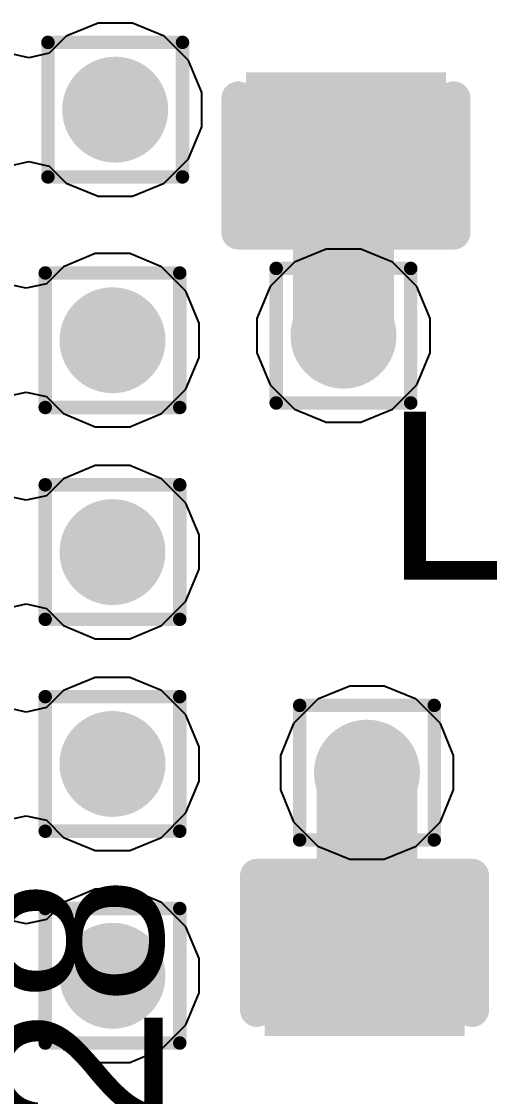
# Model space of a CAD drawing. Header units: inches. Extents: x -12 to 5355, y -7 to 5366.
# Drawn here: x 10.389 to 12.156, y 2.519 to 6.578 of the extents above; entities that cross this region are included whole.
import ezdxf

# ---------------------------------------------------------------- set-up
doc = ezdxf.new("R2010")
doc.units = ezdxf.units.IN
for name, color, linetype in [('BOTTOM LAYER', 5, 'Continuous'), ('Drill Drawing', 1, 'Continuous'), ('GROUND1', 16, 'Continuous'), ('GROUND2', 156, 'Continuous'), ('POWER', 76, 'Continuous'), ('SIGNAL', 90, 'Continuous'), ('TOP LAYER', 1, 'Continuous'), ('Top Overlay', 2, 'Continuous'), ('Top Paste', 8, 'Continuous'), ('Top Solder', 216, 'Continuous'), ('Via Holes', 16, 'Continuous')]:
    doc.layers.add(name, color=color, linetype=linetype)
doc.styles.add('Arial', font='', dxfattribs={"height": 0.2})
doc.styles.get('Arial').set_extended_font_data('Arial')

# ---------------------------------------------------------------- blocks, each defined once
blk = doc.blocks.new('C___0402_88')
at = {"layer": 'TOP LAYER'}
for points in [[(-0.6985, -0.3175), (-0.6985, 0.3175), (-0.2413, 0.3175), (-0.2413, -0.3175)], [(0.2413, -0.3175), (0.2413, 0.3175), (0.6985, 0.3175), (0.6985, -0.3175)]]:
    blk.add_hatch(color=1, dxfattribs=at).paths.add_polyline_path(points)
at = {"layer": 'Top Paste'}
for points in [[(-0.6985, -0.3175), (-0.6985, 0.3175), (-0.2413, 0.3175), (-0.2413, -0.3175)], [(0.2413, -0.3175), (0.2413, 0.3175), (0.6985, 0.3175), (0.6985, -0.3175)]]:
    blk.add_hatch(color=8, dxfattribs=at).paths.add_polyline_path(points)
at = {"layer": 'Top Solder'}
for points in [[(-0.7585, -0.3775), (-0.7585, 0.3775), (-0.1813, 0.3775), (-0.1813, -0.3775)], [(0.1813, -0.3775), (0.1813, 0.3775), (0.7585, 0.3775), (0.7585, -0.3775)]]:
    blk.add_hatch(color=216, dxfattribs=at).paths.add_polyline_path(points)
at = {"layer": 'Top Overlay'}
for points in [[(-0.7874, 0.4064, 0.127, 0.127, 0), (-0.7874, -0.4064, 0.127, 0.127, 0)], [(-0.7874, 0.4064, 0.127, 0.127, 0), (-0.2794, 0.4064, 0.127, 0.127, 0)], [(0.2794, 0.4064, 0.127, 0.127, 0), (0.7874, 0.4064, 0.127, 0.127, 0)], [(0.7874, 0.4064, 0.127, 0.127, 0), (0.7874, -0.4064, 0.127, 0.127, 0)], [(-0.7874, -0.4064, 0.127, 0.127, 0), (-0.2794, -0.4064, 0.127, 0.127, 0)], [(0.2794, -0.4064, 0.127, 0.127, 0), (0.7874, -0.4064, 0.127, 0.127, 0)]]:
    blk.add_lwpolyline(points, format="xyseb", dxfattribs=at)
for points in [[(-0.8191, 0.4064, 0.0635, 0.0635, 1), (-0.7556, 0.4064, 0.0635, 0.0635, 1)], [(-0.8191, 0.4064, 0.0635, 0.0635, 1), (-0.7556, 0.4064, 0.0635, 0.0635, 1)], [(-0.3111, 0.4064, 0.0635, 0.0635, 1), (-0.2477, 0.4064, 0.0635, 0.0635, 1)], [(0.2477, 0.4064, 0.0635, 0.0635, 1), (0.3111, 0.4064, 0.0635, 0.0635, 1)], [(0.7556, 0.4064, 0.0635, 0.0635, 1), (0.8191, 0.4064, 0.0635, 0.0635, 1)], [(0.7556, 0.4064, 0.0635, 0.0635, 1), (0.8191, 0.4064, 0.0635, 0.0635, 1)], [(-0.8191, -0.4064, 0.0635, 0.0635, 1), (-0.7556, -0.4064, 0.0635, 0.0635, 1)], [(-0.8191, -0.4064, 0.0635, 0.0635, 1), (-0.7556, -0.4064, 0.0635, 0.0635, 1)], [(-0.3111, -0.4064, 0.0635, 0.0635, 1), (-0.2477, -0.4064, 0.0635, 0.0635, 1)], [(0.2477, -0.4064, 0.0635, 0.0635, 1), (0.3111, -0.4064, 0.0635, 0.0635, 1)], [(0.7556, -0.4064, 0.0635, 0.0635, 1), (0.8191, -0.4064, 0.0635, 0.0635, 1)], [(0.7556, -0.4064, 0.0635, 0.0635, 1), (0.8191, -0.4064, 0.0635, 0.0635, 1)]]:
    blk.add_lwpolyline(points, format="xyseb", close=True, dxfattribs=at)
blk = doc.blocks.new('C___0402_127')
at = {"layer": 'TOP LAYER'}
for points in [[(-0.6985, -0.3175), (-0.6985, 0.3175), (-0.2413, 0.3175), (-0.2413, -0.3175)], [(0.2413, -0.3175), (0.2413, 0.3175), (0.6985, 0.3175), (0.6985, -0.3175)]]:
    blk.add_hatch(color=1, dxfattribs=at).paths.add_polyline_path(points)
at = {"layer": 'Top Paste'}
for points in [[(-0.6985, -0.3175), (-0.6985, 0.3175), (-0.2413, 0.3175), (-0.2413, -0.3175)], [(0.2413, -0.3175), (0.2413, 0.3175), (0.6985, 0.3175), (0.6985, -0.3175)]]:
    blk.add_hatch(color=8, dxfattribs=at).paths.add_polyline_path(points)
at = {"layer": 'Top Solder'}
for points in [[(-0.7585, -0.3775), (-0.7585, 0.3775), (-0.1813, 0.3775), (-0.1813, -0.3775)], [(0.1813, -0.3775), (0.1813, 0.3775), (0.7585, 0.3775), (0.7585, -0.3775)]]:
    blk.add_hatch(color=216, dxfattribs=at).paths.add_polyline_path(points)
at = {"layer": 'Top Overlay'}
for points in [[(-0.7874, 0.4064, 0.127, 0.127, 0), (-0.7874, -0.4064, 0.127, 0.127, 0)], [(-0.7874, 0.4064, 0.127, 0.127, 0), (-0.2794, 0.4064, 0.127, 0.127, 0)], [(0.2794, 0.4064, 0.127, 0.127, 0), (0.7874, 0.4064, 0.127, 0.127, 0)], [(0.7874, 0.4064, 0.127, 0.127, 0), (0.7874, -0.4064, 0.127, 0.127, 0)], [(-0.7874, -0.4064, 0.127, 0.127, 0), (-0.2794, -0.4064, 0.127, 0.127, 0)], [(0.2794, -0.4064, 0.127, 0.127, 0), (0.7874, -0.4064, 0.127, 0.127, 0)]]:
    blk.add_lwpolyline(points, format="xyseb", dxfattribs=at)
for points in [[(-0.8191, 0.4064, 0.0635, 0.0635, 1), (-0.7556, 0.4064, 0.0635, 0.0635, 1)], [(-0.8191, 0.4064, 0.0635, 0.0635, 1), (-0.7556, 0.4064, 0.0635, 0.0635, 1)], [(-0.3111, 0.4064, 0.0635, 0.0635, 1), (-0.2477, 0.4064, 0.0635, 0.0635, 1)], [(0.2477, 0.4064, 0.0635, 0.0635, 1), (0.3111, 0.4064, 0.0635, 0.0635, 1)], [(0.7556, 0.4064, 0.0635, 0.0635, 1), (0.8191, 0.4064, 0.0635, 0.0635, 1)], [(0.7556, 0.4064, 0.0635, 0.0635, 1), (0.8191, 0.4064, 0.0635, 0.0635, 1)], [(-0.8191, -0.4064, 0.0635, 0.0635, 1), (-0.7556, -0.4064, 0.0635, 0.0635, 1)], [(-0.8191, -0.4064, 0.0635, 0.0635, 1), (-0.7556, -0.4064, 0.0635, 0.0635, 1)], [(-0.3111, -0.4064, 0.0635, 0.0635, 1), (-0.2477, -0.4064, 0.0635, 0.0635, 1)], [(0.2477, -0.4064, 0.0635, 0.0635, 1), (0.3111, -0.4064, 0.0635, 0.0635, 1)], [(0.7556, -0.4064, 0.0635, 0.0635, 1), (0.8191, -0.4064, 0.0635, 0.0635, 1)], [(0.7556, -0.4064, 0.0635, 0.0635, 1), (0.8191, -0.4064, 0.0635, 0.0635, 1)]]:
    blk.add_lwpolyline(points, format="xyseb", close=True, dxfattribs=at)

msp = doc.modelspace()

# ---------------------------------------------------------------- hatches: boundary and pattern name
at = {"layer": 'BOTTOM LAYER'}
h = msp.add_hatch(color=5, dxfattribs=at)
edge = h.paths.add_edge_path()
edge.add_arc((10.7428, 6.2454), 0.2, 0, 360)
h = msp.add_hatch(color=5, dxfattribs=at)
edge = h.paths.add_edge_path()
edge.add_arc((10.7325, 5.3746), 0.2, 0, 360)
h = msp.add_hatch(color=5, dxfattribs=at)
edge = h.paths.add_edge_path()
edge.add_arc((11.6045, 5.3919), 0.2, 0, 360)
h = msp.add_hatch(color=5, dxfattribs=at)
edge = h.paths.add_edge_path()
edge.add_arc((10.7325, 4.5746), 0.2, 0, 360)
h = msp.add_hatch(color=5, dxfattribs=at)
edge = h.paths.add_edge_path()
edge.add_arc((10.7325, 3.7745), 0.2, 0, 360)
h = msp.add_hatch(color=5, dxfattribs=at)
edge = h.paths.add_edge_path()
edge.add_arc((11.6932, 3.7415), 0.2, 0, 360)
h = msp.add_hatch(color=5, dxfattribs=at)
edge = h.paths.add_edge_path()
edge.add_arc((10.7325, 2.9745), 0.2, 0, 360)
at = {"layer": 'GROUND1'}
h = msp.add_hatch(color=16, dxfattribs=at)
edge = h.paths.add_edge_path()
edge.add_arc((10.7428, 6.2454), 0.2, 0, 360)
h = msp.add_hatch(color=16, dxfattribs=at)
edge = h.paths.add_edge_path()
edge.add_arc((10.7325, 5.3746), 0.2, 0, 360)
h = msp.add_hatch(color=16, dxfattribs=at)
edge = h.paths.add_edge_path()
edge.add_arc((11.6045, 5.3919), 0.2, 0, 360)
h = msp.add_hatch(color=16, dxfattribs=at)
edge = h.paths.add_edge_path()
edge.add_arc((10.7325, 4.5746), 0.2, 0, 360)
h = msp.add_hatch(color=16, dxfattribs=at)
edge = h.paths.add_edge_path()
edge.add_arc((10.7325, 3.7745), 0.2, 0, 360)
h = msp.add_hatch(color=16, dxfattribs=at)
edge = h.paths.add_edge_path()
edge.add_arc((11.6932, 3.7415), 0.2, 0, 360)
h = msp.add_hatch(color=16, dxfattribs=at)
edge = h.paths.add_edge_path()
edge.add_arc((10.7325, 2.9745), 0.2, 0, 360)
at = {"layer": 'GROUND2'}
h = msp.add_hatch(color=156, dxfattribs=at)
edge = h.paths.add_edge_path()
edge.add_arc((10.7428, 6.2454), 0.2, 0, 360)
h = msp.add_hatch(color=156, dxfattribs=at)
edge = h.paths.add_edge_path()
edge.add_arc((10.7325, 5.3746), 0.2, 0, 360)
h = msp.add_hatch(color=156, dxfattribs=at)
edge = h.paths.add_edge_path()
edge.add_arc((11.6045, 5.3919), 0.2, 0, 360)
h = msp.add_hatch(color=156, dxfattribs=at)
edge = h.paths.add_edge_path()
edge.add_arc((10.7325, 4.5746), 0.2, 0, 360)
h = msp.add_hatch(color=156, dxfattribs=at)
edge = h.paths.add_edge_path()
edge.add_arc((10.7325, 3.7745), 0.2, 0, 360)
h = msp.add_hatch(color=156, dxfattribs=at)
edge = h.paths.add_edge_path()
edge.add_arc((11.6932, 3.7415), 0.2, 0, 360)
h = msp.add_hatch(color=156, dxfattribs=at)
edge = h.paths.add_edge_path()
edge.add_arc((10.7325, 2.9745), 0.2, 0, 360)
at = {"layer": 'POWER'}
h = msp.add_hatch(color=76, dxfattribs=at)
edge = h.paths.add_edge_path()
edge.add_arc((10.7428, 6.2454), 0.2, 0, 360)
h = msp.add_hatch(color=76, dxfattribs=at)
edge = h.paths.add_edge_path()
edge.add_arc((10.7325, 5.3746), 0.2, 0, 360)
h = msp.add_hatch(color=76, dxfattribs=at)
edge = h.paths.add_edge_path()
edge.add_arc((11.6045, 5.3919), 0.2, 0, 360)
h = msp.add_hatch(color=76, dxfattribs=at)
edge = h.paths.add_edge_path()
edge.add_arc((10.7325, 4.5746), 0.2, 0, 360)
h = msp.add_hatch(color=76, dxfattribs=at)
edge = h.paths.add_edge_path()
edge.add_arc((10.7325, 3.7745), 0.2, 0, 360)
h = msp.add_hatch(color=76, dxfattribs=at)
edge = h.paths.add_edge_path()
edge.add_arc((11.6932, 3.7415), 0.2, 0, 360)
h = msp.add_hatch(color=76, dxfattribs=at)
edge = h.paths.add_edge_path()
edge.add_arc((10.7325, 2.9745), 0.2, 0, 360)
at = {"layer": 'SIGNAL'}
h = msp.add_hatch(color=90, dxfattribs=at)
edge = h.paths.add_edge_path()
edge.add_arc((10.7428, 6.2454), 0.2, 0, 360)
h = msp.add_hatch(color=90, dxfattribs=at)
edge = h.paths.add_edge_path()
edge.add_arc((10.7325, 5.3746), 0.2, 0, 360)
h = msp.add_hatch(color=90, dxfattribs=at)
edge = h.paths.add_edge_path()
edge.add_arc((11.6045, 5.3919), 0.2, 0, 360)
h = msp.add_hatch(color=90, dxfattribs=at)
edge = h.paths.add_edge_path()
edge.add_arc((10.7325, 4.5746), 0.2, 0, 360)
h = msp.add_hatch(color=90, dxfattribs=at)
edge = h.paths.add_edge_path()
edge.add_arc((10.7325, 3.7745), 0.2, 0, 360)
h = msp.add_hatch(color=90, dxfattribs=at)
edge = h.paths.add_edge_path()
edge.add_arc((11.6932, 3.7415), 0.2, 0, 360)
h = msp.add_hatch(color=90, dxfattribs=at)
edge = h.paths.add_edge_path()
edge.add_arc((10.7325, 2.9745), 0.2, 0, 360)
at = {"layer": 'TOP LAYER'}
h = msp.add_hatch(color=1, dxfattribs=at)
edge = h.paths.add_edge_path()
edge.add_arc((10.7428, 6.2454), 0.2, 0, 360)
h = msp.add_hatch(color=1, dxfattribs=at)
edge = h.paths.add_edge_path()
edge.add_arc((10.7325, 5.3746), 0.2, 0, 360)
h = msp.add_hatch(color=1, dxfattribs=at)
edge = h.paths.add_edge_path()
edge.add_arc((11.6045, 5.3919), 0.2, 0, 360)
h = msp.add_hatch(color=1, dxfattribs=at)
edge = h.paths.add_edge_path()
edge.add_arc((10.7325, 4.5746), 0.2, 0, 360)
h = msp.add_hatch(color=1, dxfattribs=at)
edge = h.paths.add_edge_path()
edge.add_arc((10.7325, 3.7745), 0.2, 0, 360)
h = msp.add_hatch(color=1, dxfattribs=at)
edge = h.paths.add_edge_path()
edge.add_arc((11.6932, 3.7415), 0.2, 0, 360)
h = msp.add_hatch(color=1, dxfattribs=at)
edge = h.paths.add_edge_path()
edge.add_arc((10.7325, 2.9745), 0.2, 0, 360)
at = {"layer": 'Via Holes'}
h = msp.add_hatch(color=7, dxfattribs=at)
edge = h.paths.add_edge_path()
edge.add_arc((10.7428, 6.2454), 0.1, 0, 360)
h = msp.add_hatch(color=7, dxfattribs=at)
edge = h.paths.add_edge_path()
edge.add_arc((11.6045, 5.3919), 0.1, 0, 360)
h = msp.add_hatch(color=7, dxfattribs=at)
edge = h.paths.add_edge_path()
edge.add_arc((10.7325, 5.3746), 0.1, 0, 360)
h = msp.add_hatch(color=7, dxfattribs=at)
edge = h.paths.add_edge_path()
edge.add_arc((10.7325, 4.5746), 0.1, 0, 360)
h = msp.add_hatch(color=7, dxfattribs=at)
edge = h.paths.add_edge_path()
edge.add_arc((10.7325, 3.7745), 0.1, 0, 360)
h = msp.add_hatch(color=7, dxfattribs=at)
edge = h.paths.add_edge_path()
edge.add_arc((11.6932, 3.7415), 0.1, 0, 360)
h = msp.add_hatch(color=7, dxfattribs=at)
edge = h.paths.add_edge_path()
edge.add_arc((10.7325, 2.9745), 0.1, 0, 360)

# ---------------------------------------------------------------- linework, layer by layer
at = {"layer": 'Drill Drawing'}
for points in [[(10.4888, 6.4994, 0.0508, 0.0508, 0), (10.9968, 6.4994, 0.0508, 0.0508, 0)], [(10.4888, 5.9914, 0.0508, 0.0508, 0), (10.4888, 6.4994, 0.0508, 0.0508, 0)], [(10.9968, 5.9914, 0.0508, 0.0508, 0), (10.9968, 6.4994, 0.0508, 0.0508, 0)], [(10.4888, 5.9914, 0.0508, 0.0508, 0), (10.9968, 5.9914, 0.0508, 0.0508, 0)], [(10.4785, 5.6286, 0.0508, 0.0508, 0), (10.9865, 5.6286, 0.0508, 0.0508, 0)], [(10.4785, 5.1206, 0.0508, 0.0508, 0), (10.4785, 5.6286, 0.0508, 0.0508, 0)], [(10.9865, 5.1206, 0.0508, 0.0508, 0), (10.9865, 5.6286, 0.0508, 0.0508, 0)], [(11.3505, 5.6459, 0.0508, 0.0508, 0), (11.8585, 5.6459, 0.0508, 0.0508, 0)], [(11.3505, 5.1379, 0.0508, 0.0508, 0), (11.3505, 5.6459, 0.0508, 0.0508, 0)], [(11.8585, 5.1379, 0.0508, 0.0508, 0), (11.8585, 5.6459, 0.0508, 0.0508, 0)], [(11.3505, 5.1379, 0.0508, 0.0508, 0), (11.8585, 5.1379, 0.0508, 0.0508, 0)], [(10.4785, 5.1206, 0.0508, 0.0508, 0), (10.9865, 5.1206, 0.0508, 0.0508, 0)], [(10.4785, 4.8286, 0.0508, 0.0508, 0), (10.9865, 4.8286, 0.0508, 0.0508, 0)], [(10.4785, 4.3206, 0.0508, 0.0508, 0), (10.4785, 4.8286, 0.0508, 0.0508, 0)], [(10.9865, 4.3206, 0.0508, 0.0508, 0), (10.9865, 4.8286, 0.0508, 0.0508, 0)], [(10.4785, 4.3206, 0.0508, 0.0508, 0), (10.9865, 4.3206, 0.0508, 0.0508, 0)], [(10.4785, 4.0285, 0.0508, 0.0508, 0), (10.9865, 4.0285, 0.0508, 0.0508, 0)], [(10.4785, 3.5205, 0.0508, 0.0508, 0), (10.4785, 4.0285, 0.0508, 0.0508, 0)], [(10.9865, 3.5205, 0.0508, 0.0508, 0), (10.9865, 4.0285, 0.0508, 0.0508, 0)], [(11.4392, 3.9955, 0.0508, 0.0508, 0), (11.9472, 3.9955, 0.0508, 0.0508, 0)], [(11.4392, 3.4875, 0.0508, 0.0508, 0), (11.4392, 3.9955, 0.0508, 0.0508, 0)], [(11.9472, 3.4875, 0.0508, 0.0508, 0), (11.9472, 3.9955, 0.0508, 0.0508, 0)], [(10.4785, 3.5205, 0.0508, 0.0508, 0), (10.9865, 3.5205, 0.0508, 0.0508, 0)], [(11.4392, 3.4875, 0.0508, 0.0508, 0), (11.9472, 3.4875, 0.0508, 0.0508, 0)], [(10.4785, 3.2285, 0.0508, 0.0508, 0), (10.9865, 3.2285, 0.0508, 0.0508, 0)], [(10.4785, 2.7205, 0.0508, 0.0508, 0), (10.4785, 3.2285, 0.0508, 0.0508, 0)], [(10.9865, 2.7205, 0.0508, 0.0508, 0), (10.9865, 3.2285, 0.0508, 0.0508, 0)], [(10.4785, 2.7205, 0.0508, 0.0508, 0), (10.9865, 2.7205, 0.0508, 0.0508, 0)]]:
    msp.add_lwpolyline(points, format="xyseb", dxfattribs=at)
for points in [[(10.4761, 6.4994, 0.0254, 0.0254, 1), (10.5015, 6.4994, 0.0254, 0.0254, 1)], [(10.4761, 6.4994, 0.0254, 0.0254, 1), (10.5015, 6.4994, 0.0254, 0.0254, 1)], [(10.9841, 6.4994, 0.0254, 0.0254, 1), (11.0095, 6.4994, 0.0254, 0.0254, 1)], [(10.9841, 6.4994, 0.0254, 0.0254, 1), (11.0095, 6.4994, 0.0254, 0.0254, 1)], [(10.4761, 5.9914, 0.0254, 0.0254, 1), (10.5015, 5.9914, 0.0254, 0.0254, 1)], [(10.4761, 5.9914, 0.0254, 0.0254, 1), (10.5015, 5.9914, 0.0254, 0.0254, 1)], [(10.9841, 5.9914, 0.0254, 0.0254, 1), (11.0095, 5.9914, 0.0254, 0.0254, 1)], [(10.9841, 5.9914, 0.0254, 0.0254, 1), (11.0095, 5.9914, 0.0254, 0.0254, 1)], [(10.4658, 5.6286, 0.0254, 0.0254, 1), (10.4912, 5.6286, 0.0254, 0.0254, 1)], [(10.4658, 5.6286, 0.0254, 0.0254, 1), (10.4912, 5.6286, 0.0254, 0.0254, 1)], [(10.9738, 5.6286, 0.0254, 0.0254, 1), (10.9992, 5.6286, 0.0254, 0.0254, 1)], [(10.9738, 5.6286, 0.0254, 0.0254, 1), (10.9992, 5.6286, 0.0254, 0.0254, 1)], [(11.3378, 5.6459, 0.0254, 0.0254, 1), (11.3632, 5.6459, 0.0254, 0.0254, 1)], [(11.3378, 5.6459, 0.0254, 0.0254, 1), (11.3632, 5.6459, 0.0254, 0.0254, 1)], [(11.8458, 5.6459, 0.0254, 0.0254, 1), (11.8712, 5.6459, 0.0254, 0.0254, 1)], [(11.8458, 5.6459, 0.0254, 0.0254, 1), (11.8712, 5.6459, 0.0254, 0.0254, 1)], [(11.3378, 5.1379, 0.0254, 0.0254, 1), (11.3632, 5.1379, 0.0254, 0.0254, 1)], [(11.3378, 5.1379, 0.0254, 0.0254, 1), (11.3632, 5.1379, 0.0254, 0.0254, 1)], [(11.8458, 5.1379, 0.0254, 0.0254, 1), (11.8712, 5.1379, 0.0254, 0.0254, 1)], [(11.8458, 5.1379, 0.0254, 0.0254, 1), (11.8712, 5.1379, 0.0254, 0.0254, 1)], [(10.4658, 5.1206, 0.0254, 0.0254, 1), (10.4912, 5.1206, 0.0254, 0.0254, 1)], [(10.4658, 5.1206, 0.0254, 0.0254, 1), (10.4912, 5.1206, 0.0254, 0.0254, 1)], [(10.9738, 5.1206, 0.0254, 0.0254, 1), (10.9992, 5.1206, 0.0254, 0.0254, 1)], [(10.9738, 5.1206, 0.0254, 0.0254, 1), (10.9992, 5.1206, 0.0254, 0.0254, 1)], [(10.4658, 4.8286, 0.0254, 0.0254, 1), (10.4912, 4.8286, 0.0254, 0.0254, 1)], [(10.4658, 4.8286, 0.0254, 0.0254, 1), (10.4912, 4.8286, 0.0254, 0.0254, 1)], [(10.9738, 4.8286, 0.0254, 0.0254, 1), (10.9992, 4.8286, 0.0254, 0.0254, 1)], [(10.9738, 4.8286, 0.0254, 0.0254, 1), (10.9992, 4.8286, 0.0254, 0.0254, 1)], [(10.4658, 4.3206, 0.0254, 0.0254, 1), (10.4912, 4.3206, 0.0254, 0.0254, 1)], [(10.4658, 4.3206, 0.0254, 0.0254, 1), (10.4912, 4.3206, 0.0254, 0.0254, 1)], [(10.9738, 4.3206, 0.0254, 0.0254, 1), (10.9992, 4.3206, 0.0254, 0.0254, 1)], [(10.9738, 4.3206, 0.0254, 0.0254, 1), (10.9992, 4.3206, 0.0254, 0.0254, 1)], [(10.4658, 4.0285, 0.0254, 0.0254, 1), (10.4912, 4.0285, 0.0254, 0.0254, 1)], [(10.4658, 4.0285, 0.0254, 0.0254, 1), (10.4912, 4.0285, 0.0254, 0.0254, 1)], [(10.9738, 4.0285, 0.0254, 0.0254, 1), (10.9992, 4.0285, 0.0254, 0.0254, 1)], [(10.9738, 4.0285, 0.0254, 0.0254, 1), (10.9992, 4.0285, 0.0254, 0.0254, 1)], [(11.4265, 3.9955, 0.0254, 0.0254, 1), (11.4519, 3.9955, 0.0254, 0.0254, 1)], [(11.4265, 3.9955, 0.0254, 0.0254, 1), (11.4519, 3.9955, 0.0254, 0.0254, 1)], [(11.9345, 3.9955, 0.0254, 0.0254, 1), (11.9599, 3.9955, 0.0254, 0.0254, 1)], [(11.9345, 3.9955, 0.0254, 0.0254, 1), (11.9599, 3.9955, 0.0254, 0.0254, 1)], [(10.4658, 3.5205, 0.0254, 0.0254, 1), (10.4912, 3.5205, 0.0254, 0.0254, 1)], [(10.4658, 3.5205, 0.0254, 0.0254, 1), (10.4912, 3.5205, 0.0254, 0.0254, 1)], [(10.9738, 3.5205, 0.0254, 0.0254, 1), (10.9992, 3.5205, 0.0254, 0.0254, 1)], [(10.9738, 3.5205, 0.0254, 0.0254, 1), (10.9992, 3.5205, 0.0254, 0.0254, 1)], [(11.4265, 3.4875, 0.0254, 0.0254, 1), (11.4519, 3.4875, 0.0254, 0.0254, 1)], [(11.4265, 3.4875, 0.0254, 0.0254, 1), (11.4519, 3.4875, 0.0254, 0.0254, 1)], [(11.9345, 3.4875, 0.0254, 0.0254, 1), (11.9599, 3.4875, 0.0254, 0.0254, 1)], [(11.9345, 3.4875, 0.0254, 0.0254, 1), (11.9599, 3.4875, 0.0254, 0.0254, 1)], [(10.4658, 3.2285, 0.0254, 0.0254, 1), (10.4912, 3.2285, 0.0254, 0.0254, 1)], [(10.4658, 3.2285, 0.0254, 0.0254, 1), (10.4912, 3.2285, 0.0254, 0.0254, 1)], [(10.9738, 3.2285, 0.0254, 0.0254, 1), (10.9992, 3.2285, 0.0254, 0.0254, 1)], [(10.9738, 3.2285, 0.0254, 0.0254, 1), (10.9992, 3.2285, 0.0254, 0.0254, 1)], [(10.4658, 2.7205, 0.0254, 0.0254, 1), (10.4912, 2.7205, 0.0254, 0.0254, 1)], [(10.4658, 2.7205, 0.0254, 0.0254, 1), (10.4912, 2.7205, 0.0254, 0.0254, 1)], [(10.9738, 2.7205, 0.0254, 0.0254, 1), (10.9992, 2.7205, 0.0254, 0.0254, 1)], [(10.9738, 2.7205, 0.0254, 0.0254, 1), (10.9992, 2.7205, 0.0254, 0.0254, 1)]]:
    msp.add_lwpolyline(points, format="xyseb", close=True, dxfattribs=at)
at = {"layer": 'POWER'}
for p, q in [((10.6778, 6.5724), (10.5576, 6.5226)), ((10.8078, 6.5724), (10.6778, 6.5724)), ((10.928, 6.5226), (10.8078, 6.5724)), ((10.5576, 6.5226), (10.4932, 6.4583)), ((11.02, 6.4306), (10.928, 6.5226)), ((10.4164, 6.4414), (10.3396, 6.4583)), ((10.4932, 6.4583), (10.4164, 6.4414)), ((11.0698, 6.3104), (11.02, 6.4306)), ((11.0698, 6.1803), (11.0698, 6.3104)), ((11.02, 6.0602), (11.0698, 6.1803)), ((10.3396, 6.0325), (10.4164, 6.0494)), ((10.4164, 6.0494), (10.4932, 6.0325)), ((10.928, 5.9682), (11.02, 6.0602)), ((10.4932, 6.0325), (10.5576, 5.9682)), ((10.5576, 5.9682), (10.6778, 5.9184)), ((10.8078, 5.9184), (10.928, 5.9682)), ((10.6778, 5.9184), (10.8078, 5.9184)), ((10.6674, 5.7016), (10.5472, 5.6519)), ((10.7975, 5.7016), (10.6674, 5.7016)), ((10.9177, 5.6519), (10.7975, 5.7016)), ((11.5395, 5.7189), (11.4193, 5.6691)), ((11.6695, 5.7189), (11.5395, 5.7189)), ((11.7897, 5.6691), (11.6695, 5.7189)), ((10.5472, 5.6519), (10.4829, 5.5875)), ((11.0097, 5.5599), (10.9177, 5.6519)), ((11.4193, 5.6691), (11.3273, 5.5771)), ((11.8817, 5.5771), (11.7897, 5.6691)), ((10.4061, 5.5707), (10.3293, 5.5875)), ((10.4829, 5.5875), (10.4061, 5.5707)), ((11.3273, 5.5771), (11.2775, 5.457)), ((11.9315, 5.457), (11.8817, 5.5771)), ((11.0595, 5.4397), (11.0097, 5.5599)), ((11.2775, 5.457), (11.2775, 5.3269)), ((11.9315, 5.3269), (11.9315, 5.457)), ((11.0595, 5.3096), (11.0595, 5.4397)), ((11.2775, 5.3269), (11.3273, 5.2067)), ((11.8817, 5.2067), (11.9315, 5.3269)), ((11.0097, 5.1894), (11.0595, 5.3096)), ((11.3273, 5.2067), (11.4193, 5.1147)), ((11.7897, 5.1147), (11.8817, 5.2067)), ((10.3293, 5.1618), (10.4061, 5.1786)), ((10.4061, 5.1786), (10.4829, 5.1617)), ((10.4829, 5.1617), (10.5472, 5.0974)), ((10.9177, 5.0974), (11.0097, 5.1894)), ((10.5472, 5.0974), (10.6674, 5.0476)), ((10.7975, 5.0476), (10.9177, 5.0974)), ((11.4193, 5.1147), (11.5395, 5.0649)), ((11.6695, 5.0649), (11.7897, 5.1147)), ((10.6674, 5.0476), (10.7975, 5.0476)), ((11.5395, 5.0649), (11.6695, 5.0649)), ((10.6674, 4.9016), (10.5472, 4.8518)), ((10.7975, 4.9016), (10.6674, 4.9016)), ((10.9177, 4.8518), (10.7975, 4.9016)), ((10.5472, 4.8518), (10.4829, 4.7875)), ((11.0097, 4.7598), (10.9177, 4.8518)), ((10.4061, 4.7706), (10.3293, 4.7875)), ((10.4829, 4.7875), (10.4061, 4.7706)), ((11.0595, 4.6396), (11.0097, 4.7598)), ((11.0595, 4.5095), (11.0595, 4.6396)), ((11.0097, 4.3894), (11.0595, 4.5095)), ((10.9177, 4.2974), (11.0097, 4.3894)), ((10.3293, 4.3617), (10.4061, 4.3786)), ((10.4061, 4.3786), (10.4829, 4.3617)), ((10.4829, 4.3617), (10.5472, 4.2974)), ((10.5472, 4.2974), (10.6674, 4.2476)), ((10.7975, 4.2476), (10.9177, 4.2974)), ((10.6674, 4.2476), (10.7975, 4.2476)), ((10.6674, 4.1015), (10.5472, 4.0518)), ((10.7975, 4.1015), (10.6674, 4.1015)), ((10.9177, 4.0518), (10.7975, 4.1015)), ((11.6282, 4.0685), (11.508, 4.0187)), ((11.7582, 4.0685), (11.6282, 4.0685)), ((11.8784, 4.0187), (11.7582, 4.0685)), ((10.5472, 4.0518), (10.4829, 3.9874)), ((11.0097, 3.9598), (10.9177, 4.0518)), ((10.4061, 3.9706), (10.3293, 3.9874)), ((10.4829, 3.9874), (10.4061, 3.9706)), ((11.508, 4.0187), (11.416, 3.9267)), ((11.9704, 3.9267), (11.8784, 4.0187)), ((11.0595, 3.8396), (11.0097, 3.9598)), ((11.416, 3.9267), (11.3662, 3.8065)), ((12.0202, 3.8065), (11.9704, 3.9267)), ((11.0595, 3.7095), (11.0595, 3.8396)), ((11.3662, 3.8065), (11.3662, 3.6764)), ((12.0202, 3.6764), (12.0202, 3.8065)), ((11.0097, 3.5893), (11.0595, 3.7095)), ((11.3662, 3.6764), (11.416, 3.5563)), ((11.9704, 3.5563), (12.0202, 3.6764)), ((10.3293, 3.5617), (10.4061, 3.5785)), ((10.4061, 3.5785), (10.4829, 3.5617)), ((10.9177, 3.4973), (11.0097, 3.5893)), ((10.4829, 3.5617), (10.5472, 3.4973)), ((11.416, 3.5563), (11.508, 3.4643)), ((11.8784, 3.4643), (11.9704, 3.5563)), ((10.5472, 3.4973), (10.6674, 3.4475)), ((10.7975, 3.4475), (10.9177, 3.4973)), ((11.508, 3.4643), (11.6282, 3.4145)), ((11.7582, 3.4145), (11.8784, 3.4643)), ((10.6674, 3.4475), (10.7975, 3.4475)), ((11.6282, 3.4145), (11.7582, 3.4145)), ((10.6674, 3.3015), (10.5473, 3.2517)), ((10.7975, 3.3015), (10.6674, 3.3015)), ((10.9177, 3.2517), (10.7975, 3.3015)), ((10.5473, 3.2517), (10.4829, 3.1874)), ((11.0097, 3.1597), (10.9177, 3.2517)), ((10.4061, 3.1705), (10.3293, 3.1874)), ((10.4829, 3.1874), (10.4061, 3.1705)), ((11.0595, 3.0395), (11.0097, 3.1597)), ((11.0595, 2.9095), (11.0595, 3.0395)), ((11.0097, 2.7893), (11.0595, 2.9095)), ((10.3293, 2.7616), (10.4061, 2.7785)), ((10.4061, 2.7785), (10.4829, 2.7616)), ((10.4829, 2.7616), (10.5473, 2.6973)), ((10.9177, 2.6973), (11.0097, 2.7893)), ((10.5473, 2.6973), (10.6674, 2.6475)), ((10.7975, 2.6475), (10.9177, 2.6973)), ((10.6674, 2.6475), (10.7975, 2.6475))]:
    msp.add_line(p, q, dxfattribs=at)
at = {"layer": 'TOP LAYER'}
for points in [[(11.6045, 5.3919, 0.381, 0.381, 0), (11.6045, 6.0889, 0.381, 0.381, 0)], [(11.6932, 3.0445, 0.381, 0.381, 0), (11.6932, 3.7415, 0.381, 0.381, 0)]]:
    msp.add_lwpolyline(points, format="xyseb", dxfattribs=at)
for points in [[(11.5093, 6.0889, 0.1905, 0.1905, 1), (11.6998, 6.0889, 0.1905, 0.1905, 1)], [(11.5093, 5.3919, 0.1905, 0.1905, 1), (11.6998, 5.3919, 0.1905, 0.1905, 1)], [(11.5979, 3.7415, 0.1905, 0.1905, 1), (11.7884, 3.7415, 0.1905, 0.1905, 1)], [(11.5979, 3.0445, 0.1905, 0.1905, 1), (11.7884, 3.0445, 0.1905, 0.1905, 1)]]:
    msp.add_lwpolyline(points, format="xyseb", close=True, dxfattribs=at)

# ---------------------------------------------------------------- block references
at = {"rotation": 90}
for name, p in [('C___0402_88', (11.6137, 6.568)), ('C___0402_127', (11.684, 2.5654))]:
    msp.add_blockref(name, p, dxfattribs=at)

# ---------------------------------------------------------------- texts
at = {"layer": 'Top Overlay', "style": 'Arial'}
msp.add_text('L13', height=0.635, dxfattribs=at).set_placement((11.7602, 4.4704))
msp.add_text('C28', height=0.635, rotation=90, dxfattribs=at).set_placement((10.922, 1.7272))

doc.saveas('drawing.dxf')
